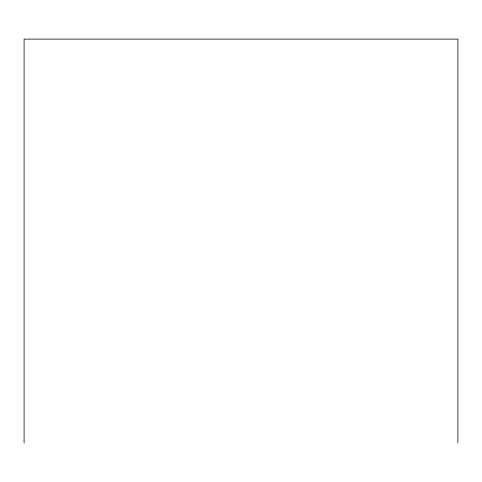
<?xml version="1.0" encoding="UTF-8"?>
<svg xmlns="http://www.w3.org/2000/svg" width="482" height="482" viewBox="0 0 482 482"><rect width="100%" height="100%" fill="white"/><g stroke="black" fill="none" stroke-linecap="round" stroke-linejoin="round"><path stroke-width="0.72" d="M457.9 442.886L457.9 39.114L24.1 39.114L24.1 442.886"/></g></svg>
